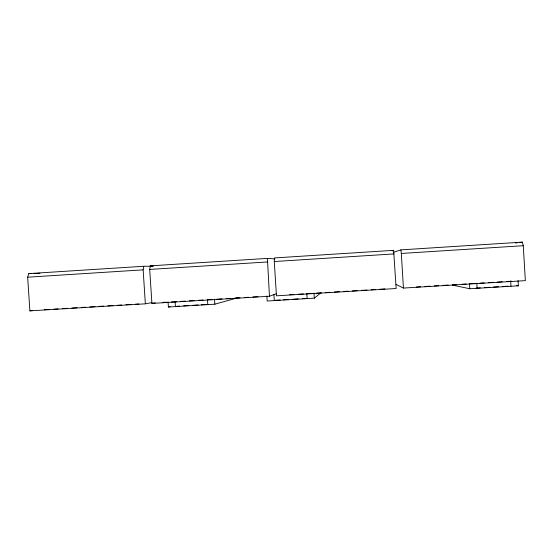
<?xml version="1.0" encoding="UTF-8"?>
<svg xmlns="http://www.w3.org/2000/svg" width="553" height="553" viewBox="0 0 553 553"><rect width="100%" height="100%" fill="white"/><g stroke="black" fill="none" stroke-linecap="round" stroke-linejoin="round"><path stroke-width="0.83" d="M274.281 261.528L274.399 257.94L393.625 250.336L396.148 288.521L276.452 295.82L274.281 261.528L394.013 253.917M267.424 258.382L150.326 265.855L149.697 269.435L151.909 303.424L269.449 296.249L267.424 258.382L274.869 258.915M143.801 266.269L28.777 273.604L27.65 277.191L29.903 310.869L145.356 303.825L143.137 269.85L143.801 266.269L153.292 266.2M266.864 295.959L267.182 301.026L314.318 298.164L320.74 292.966M392.07 250.924L393.625 250.336M269.449 296.249L276.514 293.664M393.736 252.223L400.897 249.873L522.322 242.131L523.262 245.712L525.35 280.634L403.441 288.072L395.996 284.429M168.064 301.855L168.395 307.019L214.861 304.198L237.935 297.728M168.395 307.019L170.061 306.639M164.462 302.159L162.776 302.484L167.061 302.228M151.909 303.424L155.282 302.781M145.356 303.825L152.047 302.581M29.903 310.869L32.454 310.51M515.5 243.057L517.2 242.822M519.765 242.477L522.322 242.131M27.65 277.191L143.137 269.85M149.697 269.435L267.272 261.97M400.897 249.873L401.312 253.454L523.262 245.712M44.427 309.715L49.576 309.397M53.869 309.134L58.155 308.871M62.448 308.609L67.597 308.298M71.89 308.035L77.04 307.724M81.326 307.461L85.618 307.198M89.911 306.936L95.054 306.618M98.489 306.41L103.639 306.099M107.925 305.837L113.075 305.519M117.367 305.256L121.66 305M125.946 304.738L131.096 304.42M135.388 304.157L138.817 303.95M171.354 301.966L176.504 301.648M180.796 301.385L185.089 301.122M189.382 300.86L194.532 300.549M198.817 300.286L203.11 300.023M207.403 299.761L212.552 299.45M216.845 299.187L221.995 298.869M226.288 298.613L230.573 298.35M234.866 298.088L240.016 297.77M244.308 297.507L248.601 297.251M252.894 296.989L258.044 296.671M289.62 294.742L293.913 294.479M298.212 294.217L303.362 293.906M306.797 293.698L311.954 293.38M316.247 293.118L321.397 292.807M325.696 292.544L329.989 292.281M334.282 292.019L339.438 291.701M343.731 291.438L348.024 291.175M352.316 290.919L357.473 290.601M361.766 290.339L366.922 290.028M371.215 289.765L375.508 289.502M379.8 289.24L384.957 288.922M416.298 287.007L420.598 286.744M424.898 286.489L430.061 286.171M434.361 285.908L438.66 285.645M442.96 285.383L448.117 285.065M452.416 284.809L456.716 284.546M461.873 284.228L466.172 283.966M470.472 283.703L475.635 283.385M479.935 283.129L484.234 282.866M488.534 282.604L493.691 282.286M497.133 282.078L502.29 281.76M506.589 281.498L511.746 281.187M176.912 306.244L179.449 306.092M183.672 305.837L188.746 305.526M192.969 305.27L198.043 304.966M201.423 304.758L206.49 304.447M274.986 300.293L280.129 299.982M283.558 299.774L288.701 299.456M292.986 299.201L298.129 298.89M302.415 298.627L306.708 298.364M476.098 288.106L480.398 287.843M484.705 287.588L489.868 287.27M493.311 287.062L498.467 286.751M502.774 286.489L507.937 286.171M452.582 285.12L469.787 288.749L518.355 285.804L518.043 280.641M28.777 273.604L31.362 273.535M33.94 273.465L39.975 273.3M150.326 265.855L152.891 265.841M516.654 285.583L518.355 285.804M214.536 299.152L214.861 304.198M207.479 299.581L207.797 304.627M175.08 301.426L175.419 306.59M314 293.083L314.318 298.164M306.839 293.519L307.157 298.599M273.929 294.68L274.302 300.59M476.817 283.157L477.128 288.307M469.476 283.606L469.787 288.749M401.312 253.454L403.441 288.072M510.668 281.09L510.972 286.254"/></g></svg>
